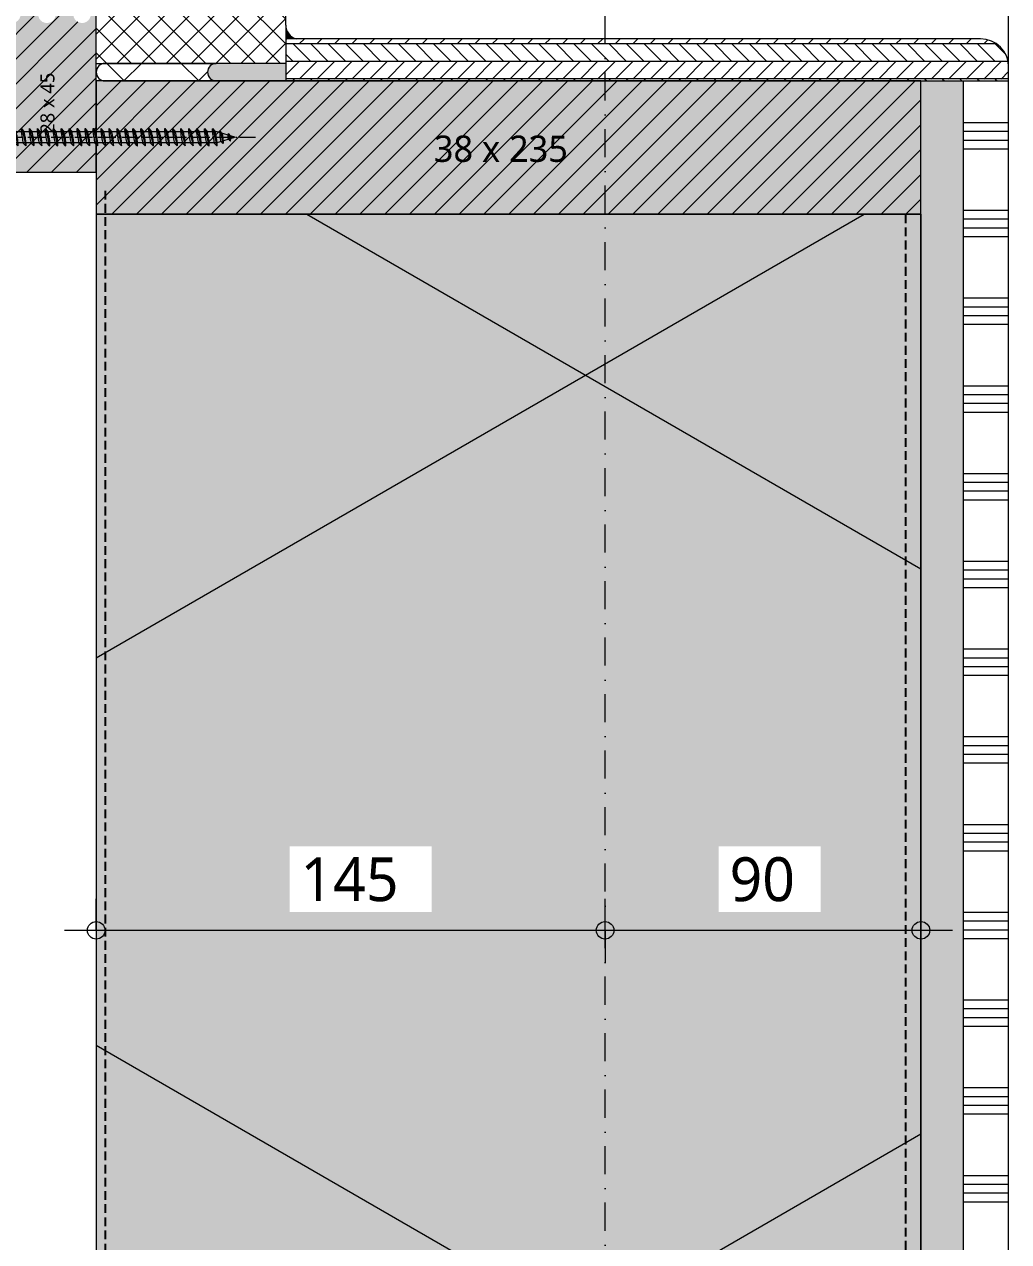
# Model space of a CAD drawing. Header units: millimetres. Extents: x -435 to 27166, y -19117 to 26500.
# Drawn here: x 7831.1 to 8111.6, y 11198.6 to 11545.5 of the extents above; entities that cross this region are included whole.
import ezdxf

# ---------------------------------------------------------------- set-up
doc = ezdxf.new("R2010")
doc.units = ezdxf.units.MM
for name, pattern in [('MV_hartlijn_staal', [6.6, 5, -0.8, 0, -0.8]), ('MV_hidden', [3.75, 2.5, -1.25]), ('MV_stramien', [16, 8, -4, 0, -4])]:
    doc.linetypes.add(name, pattern=pattern)
for name, color, linetype, lineweight in [('A-ANNO-DIMS', 211, 'Continuous', 13), ('A-ANNO-DIMS-5', 211, 'Continuous', 13), ('A-ANNO-NOTE', 131, 'Continuous', 18), ('A-DETL', 90, 'Continuous', 13), ('A-DETL-GENF', 92, 'Continuous', 18), ('A-DETL-MEDM', 33, 'Continuous', 18)]:
    doc.layers.add(name, color=color, linetype=linetype, lineweight=lineweight)
doc.styles.add('Segoe UI', font='segoeui.ttf', dxfattribs={"height": 7.5})
doc.styles.add('Segoe UI_1', font='segoeui.ttf', dxfattribs={"height": 4})
doc.styles.add('Segoe UI_3', font='segoeui.ttf', dxfattribs={"height": 12.5})
doc.dimstyles.new('2_5_mm_4', dxfattribs={"dimscale": 304.8, "dimtxt": 13.092049, "dimasz": 0.016404, "dimexe": 0.029528, "dimexo": 0.0625, "dimgap": 0.014764, "dimtad": 1, "dimdec": 0, "dimzin": 0, "dimdsep": 46, "dimtxsty": 'Segoe UI_3', "dimblk1": 'DOTBLANK', "dimblk2": 'DOTBLANK', "dimsah": 1, "dimcen": 0.09, "dimdle": 0.029528, "dimazin": 0, "dimtfac": 1, "dimtdec": 4, "dimtix": 1, "dimtmove": 0, "dimatfit": 3, "dimfxl": 0.029528, "dimfxlon": 1, "dimtvp": 1, "dimtfill": 1, "dimtolj": 1, "dimtzin": 0, "dimarcsym": 2})
pattern_1 = [(0, (0, 0), (0, 5), [50, 0]), (45, (0, 0), (5.0006592, 0), [7.071, -7.071]), (315, (0, 0), (5.0006592, 0), [7.071, -7.071])]

# ---------------------------------------------------------------- blocks, each defined once
blk = doc.blocks.new('42 isolatie - Type 1-3763633-Details Appartement')
at = {"layer": 'A-DETL-GENF'}
blk.add_hatch(color=256, dxfattribs=at).paths.add_polyline_path([(0.28, -235.8), (819.28, -235.8), (819.28, -0.8), (0.28, -0.8), (0.28, -59.58)])
at = {"layer": 'A-DETL-GENF', "lineweight": 13}
h = blk.add_hatch(dxfattribs=at)
h.set_pattern_fill('FP_111', color=256, style=0, pattern_type=2)
h.set_pattern_definition([(300, (-1986.72, -235.79), (-203.516, -117.5), []), (240, (-1986.72, -235.79), (-203.516, 117.5), [])])
h.paths.add_polyline_path([(0.28, -235.8), (819.28, -235.8), (819.28, -0.8), (0.28, -0.8), (0.28, -59.58)])
at = {"layer": 'A-DETL-GENF'}
for p, q in [((819.28, -0.8), (0.28, -0.8)), ((819.28, -0.8), (0.28, -0.8)), ((819.28, -235.8), (819.28, -0.8)), ((0.28, -235.8), (819.28, -235.8))]:
    blk.add_line(p, q, dxfattribs=at)
blk = doc.blocks.new('00 hout_rechthoekig_sls - SLS 38x235-V95-Details Appartement')
at = {"layer": 'A-DETL-GENF', "lineweight": 13}
blk.add_hatch(color=256, dxfattribs=at).paths.add_polyline_path([(235, 38), (0, 38), (0, 0), (235, 0), (235, 26)])
at = {"layer": 'A-DETL-MEDM', "lineweight": 13}
h = blk.add_hatch(dxfattribs=at)
h.set_pattern_fill('FP_114', color=256, style=0, pattern_type=2)
h.set_pattern_definition([(225, (8086.559, 11529.339), (3.5355339, -3.5355339), [])])
h.paths.add_polyline_path([(235, 38), (0, 38), (0, 0), (235, 0), (235, 26)])
at = {"layer": 'A-DETL-MEDM'}
for p, q in [((235, 38), (0, 38)), ((0, 38), (0, 0)), ((235, 38), (0, 38)), ((235, 26), (235, 38)), ((235, 26), (235, 38)), ((235, 26), (235, 38)), ((235, 0), (235, 26)), ((235, 0), (235, 26)), ((235, 0), (235, 26)), ((0, 0), (180.5, 0)), ((180.5, 0), (181, 0)), ((181, 0), (200.77, 0)), ((200.77, 0), (235, 0))]:
    blk.add_line(p, q, dxfattribs=at)
blk = doc.blocks.new('00 hout_rechthoekig_sls - Vuren 28x45-V96-Details Appartement')
at = {"layer": 'A-DETL-GENF', "lineweight": 13}
blk.add_hatch(color=256, dxfattribs=at).paths.add_polyline_path([(45, 15.72), (45, 28), (0, 28), (0, 26.45), (0.65, 26.37), (1.25, 26.12), (1.77, 25.72), (2.17, 25.2), (2.41, 24.6), (2.5, 23.95), (2.41, 23.31), (2.17, 22.7), (1.77, 22.19), (1.25, 21.79), (0.65, 21.54), (0, 21.45), (0, 16.45), (0.65, 16.37), (1.25, 16.12), (1.77, 15.72), (2.17, 15.2), (2.41, 14.6), (2.5, 13.95), (2.41, 13.31), (2.17, 12.7), (1.77, 12.19), (1.25, 11.79), (0.65, 11.54), (0, 11.45), (0, 6.45), (0.65, 6.37), (1.25, 6.12), (1.77, 5.72), (2.17, 5.2), (2.41, 4.6), (2.5, 3.95), (2.41, 3.31), (2.17, 2.7), (1.77, 2.19), (1.25, 1.79), (0.65, 1.54), (0, 1.45), (0, 0), (45, 0), (45, 15.2)])
at = {"layer": 'A-DETL-MEDM', "lineweight": 13}
h = blk.add_hatch(dxfattribs=at)
h.set_pattern_fill('FP_115', color=256, style=0, pattern_type=2)
h.set_pattern_definition([(135, (11548.339, -7823.559), (-3.5355339, -3.5355339), [])])
h.paths.add_polyline_path([(45, 15.72), (45, 28), (0, 28), (0, 26.45), (0.65, 26.37), (1.25, 26.12), (1.77, 25.72), (2.17, 25.2), (2.41, 24.6), (2.5, 23.95), (2.41, 23.31), (2.17, 22.7), (1.77, 22.19), (1.25, 21.79), (0.65, 21.54), (0, 21.45), (0, 16.45), (0.65, 16.37), (1.25, 16.12), (1.77, 15.72), (2.17, 15.2), (2.41, 14.6), (2.5, 13.95), (2.41, 13.31), (2.17, 12.7), (1.77, 12.19), (1.25, 11.79), (0.65, 11.54), (0, 11.45), (0, 6.45), (0.65, 6.37), (1.25, 6.12), (1.77, 5.72), (2.17, 5.2), (2.41, 4.6), (2.5, 3.95), (2.41, 3.31), (2.17, 2.7), (1.77, 2.19), (1.25, 1.79), (0.65, 1.54), (0, 1.45), (0, 0), (45, 0), (45, 15.2)])
at = {"layer": 'A-DETL-MEDM'}
for p, q in [((45, 28), (0, 28)), ((0, 28), (0, 26.45)), ((45, 28), (0, 28)), ((45, 0), (45, 28)), ((45, 0), (45, 28)), ((45, 0), (45, 28)), ((0, 21.45), (0, 16.45)), ((0, 11.45), (0, 6.45)), ((0, 1.45), (0, 0)), ((0, 0), (44.71, 0)), ((44.71, 0), (45, 0))]:
    blk.add_line(p, q, dxfattribs=at)
blk = doc.blocks.new('28 schroeven 2D - Verzonken schroef 5_0x70mm-3126482-Details Appartement')
at = {"layer": 'A-DETL-GENF', "linetype": 'MV_hartlijn_staal', "lineweight": 13}
blk.add_line((0, 9.1), (0, -75.9), dxfattribs=at)
at = {"layer": 'A-DETL-GENF', "lineweight": 5}
for p, q in [((-4.9, 0), (4.9, 0)), ((-2.04, -2.4), (-4.9, 0)), ((4.9, 0), (2.04, -2.4)), ((-4.54, -0.3), (4.54, -0.3)), ((-1.5, -4), (1.53, -3.26)), ((2.5, -4.74), (-2.5, -5.9)), ((-2.5, -5.9), (-1.75, -5.26)), ((-1.5, -3.55), (-1.5, -65)), ((1.5, -65), (1.5, -3.55)), ((1.75, -5.38), (2.5, -4.74)), ((2.5, -7), (-2.5, -8.17)), ((-2.5, -8.17), (-1.75, -7.53)), ((2.5, -9.27), (-2.5, -10.44)), ((-2.5, -10.44), (-1.75, -9.8)), ((1.75, -7.64), (2.5, -7)), ((1.75, -9.91), (2.5, -9.27)), ((2.5, -11.54), (-2.5, -12.71)), ((-2.5, -12.71), (-1.75, -12.07)), ((2.5, -13.81), (-2.5, -14.98)), ((1.75, -12.18), (2.5, -11.54)), ((1.75, -14.45), (2.5, -13.81)), ((-2.5, -14.98), (-1.75, -14.34)), ((2.5, -16.08), (-2.5, -17.24)), ((-2.5, -17.24), (-1.75, -16.6)), ((1.75, -16.72), (2.5, -16.08)), ((2.5, -18.35), (-2.5, -19.51)), ((-2.5, -19.51), (-1.75, -18.87)), ((2.5, -20.62), (-2.5, -21.78)), ((1.75, -18.99), (2.5, -18.35)), ((1.75, -21.26), (2.5, -20.62)), ((-2.5, -21.78), (-1.75, -21.14)), ((2.5, -22.89), (-2.5, -24.05)), ((-2.5, -24.05), (-1.75, -23.41)), ((1.75, -23.53), (2.5, -22.89)), ((2.5, -25.16), (-2.5, -26.32)), ((-2.5, -26.32), (-1.75, -25.68)), ((2.5, -27.43), (-2.5, -28.59)), ((1.75, -25.8), (2.5, -25.16)), ((1.75, -28.07), (2.5, -27.43)), ((-2.5, -28.59), (-1.75, -27.95)), ((2.5, -29.69), (-2.5, -30.86)), ((-2.5, -30.86), (-1.75, -30.22)), ((1.75, -30.33), (2.5, -29.69)), ((2.5, -31.96), (-2.5, -33.13)), ((-2.5, -33.13), (-1.75, -32.49)), ((2.5, -34.23), (-2.5, -35.4)), ((1.75, -32.6), (2.5, -31.96)), ((1.75, -34.87), (2.5, -34.23)), ((-2.5, -35.4), (-1.75, -34.76)), ((2.5, -36.5), (-2.5, -37.67)), ((-2.5, -37.67), (-1.75, -37.03)), ((1.75, -37.14), (2.5, -36.5)), ((2.5, -38.77), (-2.5, -39.93)), ((-2.5, -39.93), (-1.75, -39.29)), ((2.5, -41.04), (-2.5, -42.2)), ((-2.5, -42.2), (-1.75, -41.56)), ((1.75, -39.41), (2.5, -38.77)), ((1.75, -41.68), (2.5, -41.04)), ((2.5, -43.31), (-2.5, -44.47)), ((-2.5, -44.47), (-1.75, -43.83)), ((1.75, -43.95), (2.5, -43.31)), ((2.5, -45.58), (-2.5, -46.74)), ((-2.5, -46.74), (-1.75, -46.1)), ((2.5, -47.85), (-2.5, -49.01)), ((-2.5, -49.01), (-1.75, -48.37)), ((1.75, -46.22), (2.5, -45.58)), ((1.75, -48.49), (2.5, -47.85)), ((2.5, -50.12), (-2.5, -51.28)), ((-2.5, -51.28), (-1.75, -50.64)), ((1.75, -50.76), (2.5, -50.12)), ((2.5, -52.38), (-2.5, -53.55)), ((-2.5, -53.55), (-1.75, -52.91)), ((2.5, -54.65), (-2.5, -55.82)), ((-2.5, -55.82), (-1.75, -55.18)), ((1.75, -53.02), (2.5, -52.38)), ((1.75, -55.29), (2.5, -54.65)), ((2.5, -56.92), (-2.5, -58.09)), ((-2.5, -58.09), (-1.75, -57.45)), ((1.75, -57.56), (2.5, -56.92)), ((2.5, -59.19), (-2.5, -60.36)), ((-2.5, -60.36), (-1.75, -59.72)), ((2.5, -61.46), (-2.5, -62.62)), ((-2.5, -62.62), (-1.75, -61.98)), ((1.75, -59.83), (2.5, -59.19)), ((1.75, -62.1), (2.5, -61.46)), ((2.5, -63.73), (-2.5, -64.89)), ((-2.5, -64.89), (-1.75, -64.25)), ((1.76, -65.84), (-1.76, -66.66)), ((-1.5, -65), (0, -70)), ((0, -70), (1.5, -65)), ((1.01, -66.48), (1.76, -65.84)), ((1.75, -64.37), (2.5, -63.73)), ((-1.76, -66.66), (-1.01, -66.02)), ((-1.02, -68.71), (-0.27, -68.07)), ((1.02, -68.23), (-1.02, -68.71)), ((0.27, -68.87), (1.02, -68.23))]:
    blk.add_line(p, q, dxfattribs=at)
at = {"layer": 'A-DETL-GENF'}
for p, q in [((-1.5, -3.55), (-1.5, 0)), ((1.5, -3.55), (1.5, 0))]:
    blk.add_line(p, q, dxfattribs=at)
at = {"layer": 'A-DETL-GENF', "lineweight": 5}
for centre, start, end in [((-3, -3.55), 360, 50), ((3, -3.55), 130, 180)]:
    blk.add_arc(centre, 1.5, start, end, dxfattribs=at)
for points in [[(-2.5, -5.9), (-1.83, -6.19), (1.75, -5.38)], [(-1.75, -5.26), (2.23, -4.46), (2.5, -4.74)], [(-1.75, -7.53), (2.23, -6.73), (2.5, -7)], [(-2.5, -8.17), (-1.83, -8.46), (1.75, -7.64)], [(-2.5, -10.44), (-1.83, -10.73), (1.75, -9.91)], [(-1.75, -9.8), (2.23, -9), (2.5, -9.27)], [(-2.5, -12.71), (-1.83, -13), (1.75, -12.18)], [(-1.75, -12.07), (2.23, -11.27), (2.5, -11.54)], [(-1.75, -14.34), (2.23, -13.53), (2.5, -13.81)], [(-2.5, -14.98), (-1.83, -15.27), (1.75, -14.45)], [(-2.5, -17.24), (-1.83, -17.54), (1.75, -16.72)], [(-1.75, -16.6), (2.23, -15.8), (2.5, -16.08)], [(-2.5, -19.51), (-1.83, -19.81), (1.75, -18.99)], [(-1.75, -18.87), (2.23, -18.07), (2.5, -18.35)], [(-1.75, -21.14), (2.23, -20.34), (2.5, -20.62)], [(-2.5, -21.78), (-1.83, -22.08), (1.75, -21.26)], [(-2.5, -24.05), (-1.83, -24.35), (1.75, -23.53)], [(-1.75, -23.41), (2.23, -22.61), (2.5, -22.89)], [(-2.5, -26.32), (-1.83, -26.61), (1.75, -25.8)], [(-1.75, -25.68), (2.23, -24.88), (2.5, -25.16)], [(-1.75, -27.95), (2.23, -27.15), (2.5, -27.43)], [(-2.5, -28.59), (-1.83, -28.88), (1.75, -28.07)], [(-2.5, -30.86), (-1.83, -31.15), (1.75, -30.33)], [(-1.75, -30.22), (2.23, -29.42), (2.5, -29.69)], [(-2.5, -33.13), (-1.83, -33.42), (1.75, -32.6)], [(-1.75, -32.49), (2.23, -31.69), (2.5, -31.96)], [(-1.75, -34.76), (2.23, -33.96), (2.5, -34.23)], [(-2.5, -35.4), (-1.83, -35.69), (1.75, -34.87)], [(-2.5, -37.67), (-1.83, -37.96), (1.75, -37.14)], [(-1.75, -37.03), (2.23, -36.22), (2.5, -36.5)], [(-2.5, -39.93), (-1.83, -40.23), (1.75, -39.41)], [(-1.75, -39.29), (2.23, -38.49), (2.5, -38.77)], [(-1.75, -41.56), (2.23, -40.76), (2.5, -41.04)], [(-2.5, -42.2), (-1.83, -42.5), (1.75, -41.68)], [(-2.5, -44.47), (-1.83, -44.77), (1.75, -43.95)], [(-1.75, -43.83), (2.23, -43.03), (2.5, -43.31)], [(-2.5, -46.74), (-1.83, -47.04), (1.75, -46.22)], [(-2.5, -49.01), (-1.83, -49.3), (1.75, -48.49)], [(-1.75, -46.1), (2.23, -45.3), (2.5, -45.58)], [(-1.75, -48.37), (2.23, -47.57), (2.5, -47.85)], [(-2.5, -51.28), (-1.83, -51.57), (1.75, -50.76)], [(-1.75, -50.64), (2.23, -49.84), (2.5, -50.12)], [(-2.5, -53.55), (-1.83, -53.84), (1.75, -53.02)], [(-2.5, -55.82), (-1.83, -56.11), (1.75, -55.29)], [(-1.75, -52.91), (2.23, -52.11), (2.5, -52.38)], [(-1.75, -55.18), (2.23, -54.38), (2.5, -54.65)], [(-2.5, -58.09), (-1.83, -58.38), (1.75, -57.56)], [(-1.75, -57.45), (2.23, -56.65), (2.5, -56.92)], [(-2.5, -60.36), (-1.83, -60.65), (1.75, -59.83)], [(-2.5, -62.62), (-1.83, -62.92), (1.75, -62.1)], [(-1.75, -59.72), (2.23, -58.91), (2.5, -59.19)], [(-1.75, -61.98), (2.23, -61.18), (2.5, -61.46)], [(-2.5, -64.89), (-1.83, -65.19), (1.75, -64.37)], [(-1.75, -64.25), (2.23, -63.45), (2.5, -63.73)], [(-1.01, -66.02), (1.59, -65.65), (1.76, -65.84)], [(-1.76, -66.66), (-1.34, -66.87), (1.01, -66.48)], [(-1.02, -68.71), (-0.85, -68.85), (0.27, -68.87)], [(-0.27, -68.07), (0.96, -68.13), (1.02, -68.23)]]:
    blk.add_open_spline(points, degree=2, dxfattribs=at)
blk = doc.blocks.new('DIMBLOCK412-Details Appartement')
at = {"layer": 'A-ANNO-DIMS-5'}
for p, q in [((7851.56, 11287.34), (7851.56, 11296.34)), ((7996.56, 11287.34), (7996.56, 11296.34)), ((7842.56, 11287.34), (7996.56, 11287.34)), ((7851.56, 11287.34), (7851.56, 11278.34)), ((7996.56, 11287.34), (7996.56, 11278.34))]:
    blk.add_line(p, q, dxfattribs=at)
for centre in [(7851.56, 11287.34), (7996.56, 11287.34)]:
    blk.add_circle(centre, 2.5, dxfattribs=at)
at = {"layer": 'A-ANNO-DIMS-5', "color": 0, "insert": (7909.78, 11308.15), "char_height": 12.5, "width": 34.2774, "attachment_point": 1, "line_spacing_factor": 1.142579, "style": 'Segoe UI_3', "bg_fill": 3, "box_fill_scale": 1.25, "bg_fill_color": 9, "bg_fill_true_color": 13158600, "bg_fill_transparency": 0}
blk.add_mtext('145', dxfattribs=at)
blk = doc.blocks.new('_DotBlank')
at = {"color": 0, "linetype": 'ByBlock', "lineweight": -2}
blk.add_line((-0.5, 0), (-1, 0), dxfattribs=at)
blk.add_circle((0, 0), 0.5, dxfattribs=at)
blk = doc.blocks.new('DIMBLOCK413-Details Appartement')
at = {"layer": 'A-ANNO-DIMS-5'}
for p, q in [((7996.56, 11287.34), (7996.56, 11296.34)), ((8086.56, 11287.34), (8086.56, 11296.34)), ((7996.56, 11287.34), (8095.56, 11287.34)), ((7996.56, 11287.34), (7996.56, 11278.34)), ((8086.56, 11287.34), (8086.56, 11278.34))]:
    blk.add_line(p, q, dxfattribs=at)
for centre in [(7996.56, 11287.34), (8086.56, 11287.34)]:
    blk.add_circle(centre, 2.5, dxfattribs=at)
at = {"layer": 'A-ANNO-DIMS-5', "color": 0, "insert": (8032.04, 11308.15), "char_height": 12.5, "width": 22.8516, "attachment_point": 1, "line_spacing_factor": 1.142579, "style": 'Segoe UI_3', "bg_fill": 3, "box_fill_scale": 1.25, "bg_fill_color": 9, "bg_fill_true_color": 13158600, "bg_fill_transparency": 0}
blk.add_mtext('90', dxfattribs=at)

msp = doc.modelspace()

# ---------------------------------------------------------------- hatches: boundary and pattern name
at = {"layer": 'A-DETL-GENF', "lineweight": 13}
h = msp.add_hatch(dxfattribs=at)
h.set_pattern_fill('FP_20', color=250, style=0, pattern_type=2)
h.set_pattern_definition([(45, (0, 0), (-3.5355339, 3.5355339), []), (135, (0, 0), (-3.5355339, -3.5355339), [])])
h.paths.add_polyline_path([(7905.56, 11534.34), (7905.56, 11598.34), (7905.46, 11599.12), (7905.16, 11599.84), (7904.56, 11600.55), (7904.06, 11600.94), (7903.34, 11601.24), (7902.56, 11601.34), (7864.56, 11601.34), (7864.56, 11585.34), (7792.46, 11574.06), (7792.16, 11573.89), (7791.91, 11573.65), (7791.72, 11573.36), (7791.6, 11573.03), (7791.56, 11572.69), (7791.56, 11537.34), (7791.75, 11536.36), (7791.96, 11535.84), (7792.44, 11535.22), (7793.06, 11534.74), (7793.78, 11534.44), (7794.56, 11534.34), (7813.56, 11534.34), (7816.03, 11548.34), (7825.01, 11548.34), (7825.1, 11548.99), (7825.35, 11549.59), (7825.74, 11550.11), (7826.26, 11550.5), (7826.86, 11550.75), (7827.51, 11550.84), (7828.16, 11550.75), (7828.76, 11550.5), (7829.28, 11550.11), (7829.68, 11549.59), (7829.93, 11548.99), (7830.01, 11548.34), (7835.01, 11548.34), (7835.1, 11548.99), (7835.35, 11549.59), (7835.74, 11550.11), (7836.26, 11550.5), (7836.86, 11550.75), (7837.51, 11550.84), (7838.16, 11550.75), (7838.76, 11550.5), (7839.28, 11550.11), (7839.68, 11549.59), (7839.93, 11548.99), (7840.01, 11548.34), (7845.01, 11548.34), (7845.1, 11548.99), (7845.35, 11549.59), (7845.74, 11550.11), (7846.26, 11550.5), (7846.86, 11550.75), (7847.51, 11550.84), (7848.16, 11550.75), (7848.76, 11550.5), (7849.28, 11550.11), (7849.68, 11549.59), (7849.93, 11548.99), (7850.01, 11548.34), (7851.56, 11548.34), (7851.56, 11534.34), (7885.78, 11534.34)])
at = {"layer": 'A-DETL-GENF'}
for color, points in [(1, [(7906.86, 11541.34), (7908.56, 11541.34), (7907.74, 11541.65), (7907.01, 11542.13), (7906.4, 11542.76), (7905.94, 11543.51), (7905.66, 11544.34), (7905.56, 11545.21), (7905.56, 11541.34), (7906.26, 11541.34)]), (7, [(7885.78, 11529.34), (7905.56, 11529.34), (7905.56, 11534.34), (7885.78, 11534.34), (7885.14, 11534.25), (7884.53, 11534), (7884.02, 11533.61), (7883.62, 11533.09), (7883.37, 11532.49), (7883.28, 11531.84), (7883.37, 11531.19), (7883.62, 11530.59), (7884.02, 11530.07), (7884.53, 11529.67), (7885.14, 11529.42)])]:
    msp.add_hatch(color=color, dxfattribs=at).paths.add_polyline_path(points)
at = {"layer": 'A-DETL-GENF', "lineweight": 13}
h = msp.add_hatch(dxfattribs=at)
h.set_pattern_fill('FP_11', color=254, style=0, pattern_type=2)
h.set_pattern_definition(pattern_1)
h.paths.add_polyline_path([(7910.34, 11529.34), (8111.56, 11529.34), (8111.56, 11533.34), (8111.29, 11535.41), (8110.49, 11537.34), (8109.22, 11539), (8107.56, 11540.27), (8105.63, 11541.07), (8103.56, 11541.34), (7905.56, 11541.34), (7905.56, 11529.34)])
h = msp.add_hatch(dxfattribs=at)
h.set_pattern_fill('FP_21', color=251, style=0, pattern_type=2)
h.set_pattern_definition([(45, (0, 0), (-10.606602, 10.606602), []), (135, (0, 0), (-10.606602, -10.606602), [])])
h.paths.add_polyline_path([(7854.07, 11529.34), (7885.78, 11529.34), (7885.14, 11529.42), (7884.53, 11529.67), (7884.02, 11530.07), (7883.62, 11530.59), (7883.37, 11531.19), (7883.28, 11531.84), (7883.37, 11532.49), (7883.62, 11533.09), (7884.02, 11533.61), (7884.53, 11534), (7885.14, 11534.25), (7885.78, 11534.34), (7854.06, 11534.34), (7853.41, 11534.25), (7852.81, 11534), (7852.29, 11533.61), (7851.89, 11533.09), (7851.64, 11532.49), (7851.56, 11531.84), (7851.64, 11531.19), (7851.89, 11530.59), (7852.29, 11530.07), (7852.81, 11529.67), (7853.41, 11529.42), (7854.06, 11529.34)])
h = msp.add_hatch(dxfattribs=at)
h.set_pattern_fill('FP_16', color=254, style=0, pattern_type=2)
h.set_pattern_definition([(0, (0, 10), (0, 25), []), (0, (0, 12.5), (0, 25), []), (0, (0, 15), (0, 25), []), (0, (0, 17.5), (0, 25), [])])
h.paths.add_polyline_path([(8098.56, 10719.34), (8111.56, 10719.34), (8111.56, 11529.34), (8098.56, 11529.34), (8098.56, 10802.48)])
h.paths.add_polyline_path([(8111.56, 11533.34), (8111.56, 11534.34), (8111.43, 11534.34)])
h = msp.add_hatch(dxfattribs=at)
h.set_pattern_fill('FP_11', color=254, style=0, pattern_type=2)
h.set_pattern_definition(pattern_1)
h.paths.add_polyline_path([(8098.56, 10634.34), (8098.56, 11529.34), (8086.56, 11529.34), (8086.56, 10634.34)])

# ---------------------------------------------------------------- linework, layer by layer
at = {"layer": 'A-DETL', "linetype": 'MV_stramien', "lineweight": 18}
msp.add_line((7996.56, 10654.35), (7996.56, 11962.35), dxfattribs=at)
at = {"layer": 'A-DETL', "lineweight": 18}
for p, q in [((8111.56, 11534.34), (8111.56, 11962.35)), ((7905.56, 11545.21), (7905.56, 11595.34)), ((7905.56, 11545.21), (7905.56, 11541.34)), ((7851.56, 11534.34), (7885.78, 11534.34)), ((7885.78, 11534.34), (7854.06, 11534.34)), ((7905.56, 11534.34), (7885.78, 11534.34)), ((8111.56, 11534.34), (8111.43, 11534.34)), ((8111.56, 11533.34), (8111.56, 11534.34)), ((7854.06, 11529.34), (7885.78, 11529.34)), ((7885.78, 11529.34), (7905.56, 11529.34)), ((8098.56, 11529.34), (8098.56, 10719.34)), ((8111.56, 10719.34), (8111.56, 11529.34)), ((8086.56, 11491.34), (8086.56, 10634.34))]:
    msp.add_line(p, q, dxfattribs=at)
at = {"layer": 'A-DETL'}
for p, q in [((8103.56, 11541.34), (7905.56, 11541.34)), ((7905.56, 11541.34), (7905.56, 11529.34)), ((8111.56, 11529.34), (8111.56, 11533.34)), ((7905.56, 11529.34), (8111.56, 11529.34))]:
    msp.add_line(p, q, dxfattribs=at)
at = {"layer": 'A-DETL', "linetype": 'MV_hidden', "lineweight": 25}
for p, q in [((7854.06, 11498.05), (7854.06, 10417.98)), ((8082.21, 11491.34), (8082.21, 10639.34))]:
    msp.add_line(p, q, dxfattribs=at)
at = {"layer": 'A-DETL', "lineweight": 18}
for centre, radius, start, end in [((7909.56, 11545.21), 4, 180, 255.5042), ((7854.06, 11531.84), 2.5, 90, 270), ((7885.78, 11531.84), 2.5, 90, 270)]:
    msp.add_arc(centre, radius, start, end, dxfattribs=at)
at = {"layer": 'A-DETL'}
msp.add_arc((8103.56, 11533.34), 8, 0, 90, dxfattribs=at)

# ---------------------------------------------------------------- block references
at = {"layer": 'A-DETL-GENF'}
for name, p, rotation in [('28 schroeven 2D - Verzonken schroef 5_0x70mm-3126482-Details Appartement', (7821.05, 11513.31), 89.9999999999994), ('42 isolatie - Type 1-3763633-Details Appartement', (7850.76, 10672.06), 89.99999999999513)]:
    msp.add_blockref(name, p, dxfattribs=dict(at, rotation=rotation))
at = {"layer": 'A-DETL-MEDM', "lineweight": 13}
for name, p, rotation in [('00 hout_rechthoekig_sls - Vuren 28x45-V96-Details Appartement', (7823.56, 11548.34), 270.0000000000067), ('00 hout_rechthoekig_sls - SLS 38x235-V95-Details Appartement', (8086.56, 11529.34), 180)]:
    msp.add_blockref(name, p, dxfattribs=dict(at, rotation=rotation))

# ---------------------------------------------------------------- texts
at = {"layer": 'A-ANNO-NOTE', "lineweight": 13, "insert": (7835.65, 11514.3), "char_height": 4, "width": 23.6498, "attachment_point": 1, "rotation": 90, "style": 'Segoe UI_1'}
msp.add_mtext('28 x 45', dxfattribs=at)
at = {"layer": 'A-ANNO-NOTE', "lineweight": 13, "insert": (7947.77, 11513.78), "char_height": 7.5, "width": 47.2996, "attachment_point": 1, "style": 'Segoe UI'}
msp.add_mtext('38 x 235', dxfattribs=at)

# ---------------------------------------------------------------- next in the draw order: dimensions: what is measured, and where the dimension line sits
at = {"layer": 'A-ANNO-DIMS'}
dim = msp.add_linear_dim(base=(7996.56, 11287.34), p1=(7851.56, 11296.34), p2=(7996.56, 11296.34), dimstyle='2_5_mm_4', override={"dimpost": '<>', "dimfxl": 145}, dxfattribs=at)
dim.commit()
dim.dimension.update_dxf_attribs({"geometry": 'DIMBLOCK412-Details Appartement', "text_midpoint": (7924.06, 11298.34)})

# ---------------------------------------------------------------- next in the draw order: dimensions: what is measured, and where the dimension line sits
dim = msp.add_linear_dim(base=(8086.56, 11287.34), p1=(7996.56, 11296.34), p2=(8086.56, 11296.34), dimstyle='2_5_mm_4', override={"dimpost": '<>', "dimfxl": 90}, dxfattribs=at)
dim.commit()
dim.dimension.update_dxf_attribs({"geometry": 'DIMBLOCK413-Details Appartement', "text_midpoint": (8041.56, 11298.3)})

doc.saveas('drawing.dxf')
